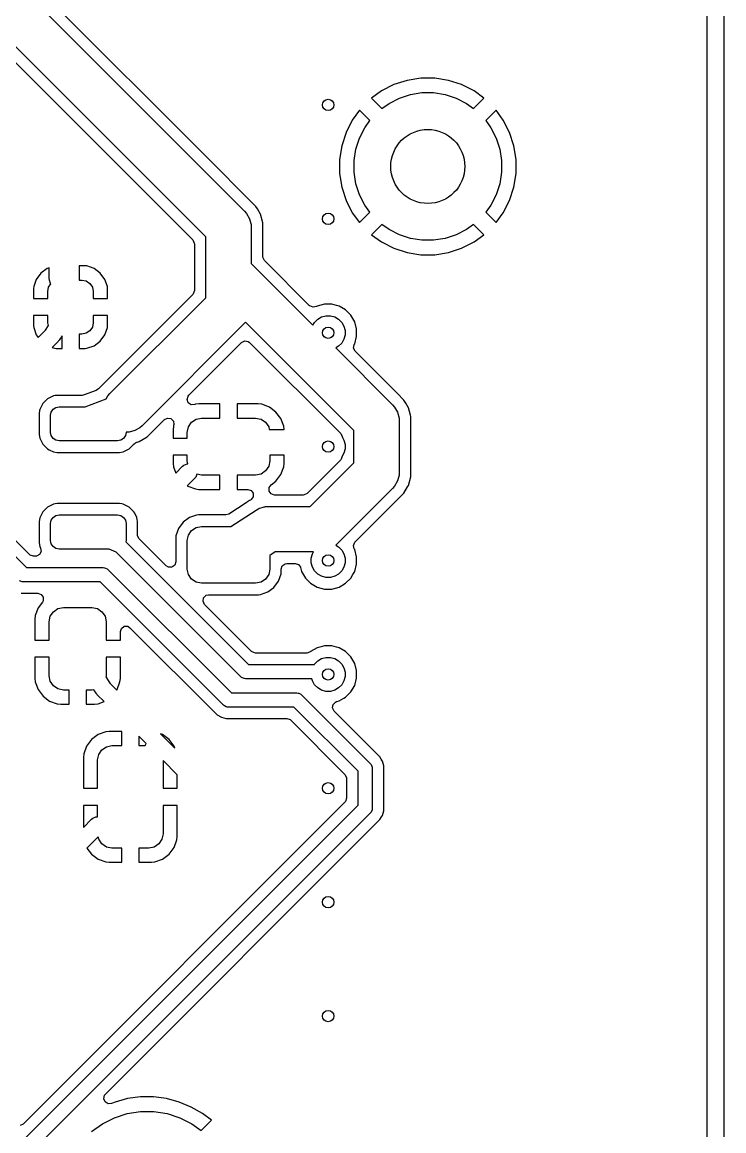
# Model space of a CAD drawing. Header units: millimetres. Extents: x 103.8 to 193.7, y -116.2 to -61.3.
# Drawn here: x 181.38 to 193.7, y -104.77 to -85.3 of the extents above; entities that cross this region are included whole.
import ezdxf

# ---------------------------------------------------------------- set-up
doc = ezdxf.new("R2010")
doc.units = ezdxf.units.MM
doc.layers.add('Edge.Cuts', color=254, linetype='CONTINUOUS', true_color=0xd0d2cd)
doc.layers.add('F.Cu', color=13, linetype='CONTINUOUS', true_color=0xc83434)

msp = doc.modelspace()

# ---------------------------------------------------------------- linework, layer by layer
at = {"layer": 'Edge.Cuts', "linetype": 'CONTINUOUS'}
msp.add_line((193.7, -61.3), (193.7, -116.2), dxfattribs=at)
at = {"layer": 'Edge.Cuts'}
msp.add_circle((188.5, -87.83), 0.65, dxfattribs=at)
at = {"layer": 'F.Cu', "linetype": 'CONTINUOUS'}
for p, q in [((193.3995, -61.6995), (193.3995, -115.8005)), ((184.657243, -87.708008), (177.279496, -80.330261)), ((177.182843, -80.517157), (185.282843, -88.617157)), ((176.419481, -81.168716), (184.370505, -89.11974)), ((184.6, -89.065686), (176.617157, -81.082843)), ((187.905005, -86.393559), (187.687623, -86.50432)), ((188.137045, -86.318164), (187.905005, -86.393559)), ((188.378009, -86.28), (188.137045, -86.318164)), ((188.621991, -86.28), (188.378009, -86.28)), ((188.862954, -86.318164), (188.621991, -86.28)), ((189.094994, -86.393559), (188.862954, -86.318164)), ((189.312376, -86.50432), (189.094994, -86.393559)), ((187.687619, -86.504322), (187.513187, -86.631054)), ((187.513187, -86.631054), (187.695037, -86.812904)), ((187.687623, -86.50432), (187.687619, -86.504322)), ((187.820752, -86.721568), (188.002512, -86.628957)), ((188.002512, -86.628957), (188.196521, -86.565919)), ((188.196521, -86.565919), (188.398003, -86.534007)), ((188.398003, -86.534007), (188.601997, -86.534007)), ((188.601997, -86.534007), (188.803479, -86.565919)), ((188.803479, -86.565919), (188.997488, -86.628957)), ((188.997488, -86.628957), (189.179248, -86.721568)), ((189.304961, -86.812903), (189.486811, -86.631054)), ((189.31238, -86.504322), (189.312376, -86.50432)), ((189.486811, -86.631054), (189.31238, -86.504322)), ((187.695037, -86.812904), (187.820752, -86.721568)), ((189.179248, -86.721568), (189.304961, -86.812903)), ((187.17432, -87.017623), (187.063559, -87.235005)), ((187.174322, -87.017619), (187.17432, -87.017623)), ((187.301054, -86.843187), (187.174322, -87.017619)), ((187.482904, -87.025037), (187.301054, -86.843187)), ((187.391568, -87.150752), (187.482904, -87.025037)), ((189.698943, -86.843187), (189.517094, -87.025035)), ((189.517094, -87.025035), (189.608432, -87.150752)), ((189.82568, -87.017625), (189.698943, -86.843187)), ((189.93644, -87.235005), (189.82568, -87.017625)), ((187.298957, -87.332512), (187.391568, -87.150752)), ((189.608432, -87.150752), (189.701043, -87.332512)), ((187.063559, -87.235005), (186.988164, -87.467045)), ((187.235919, -87.526521), (187.298957, -87.332512)), ((189.701043, -87.332512), (189.764081, -87.526521)), ((190.011835, -87.467045), (189.93644, -87.235005)), ((186.988164, -87.467045), (186.95, -87.708008)), ((187.204007, -87.728003), (187.235919, -87.526521)), ((189.764081, -87.526521), (189.795993, -87.728003)), ((190.05, -87.708008), (190.011835, -87.467045)), ((185.368713, -88.419478), (184.657243, -87.708008)), ((186.95, -87.708008), (186.95, -87.951991)), ((187.204007, -87.931997), (187.204007, -87.728003)), ((189.795993, -87.728003), (189.795993, -87.931997)), ((190.05, -87.951991), (190.05, -87.708008)), ((186.95, -87.951991), (186.988164, -88.192954)), ((187.235919, -88.133479), (187.204007, -87.931997)), ((189.795993, -87.931997), (189.764081, -88.133479)), ((190.011835, -88.192954), (190.05, -87.951991)), ((186.988164, -88.192954), (187.063559, -88.424994)), ((187.298957, -88.327488), (187.235919, -88.133479)), ((189.764081, -88.133479), (189.701043, -88.327488)), ((189.93644, -88.424994), (190.011835, -88.192954)), ((187.391568, -88.509248), (187.298957, -88.327488)), ((189.701043, -88.327488), (189.608432, -88.509248)), ((185.368716, -88.41948), (185.368713, -88.419478)), ((185.48052, -88.531284), (185.368716, -88.41948)), ((185.506047, -88.575499), (185.48052, -88.531284)), ((185.559577, -88.668215), (185.506047, -88.575499)), ((187.063559, -88.424994), (187.17432, -88.642376)), ((187.482903, -88.634961), (187.391568, -88.509248)), ((189.608432, -88.509248), (189.517094, -88.634962)), ((189.82568, -88.642374), (189.93644, -88.424994)), ((185.282843, -88.617157), (185.317341, -88.656495)), ((185.317341, -88.656495), (185.369552, -88.746926)), ((185.369552, -88.746926), (185.391493, -88.828813)), ((185.600501, -88.820943), (185.559577, -88.668215)), ((187.17432, -88.642376), (187.174322, -88.64238)), ((187.174322, -88.64238), (187.301054, -88.816811)), ((187.301054, -88.816811), (187.482903, -88.634961)), ((189.517094, -88.634962), (189.698943, -88.816811)), ((189.698943, -88.816811), (189.82568, -88.642374)), ((185.391493, -88.828813), (185.396578, -88.84779)), ((185.396578, -88.84779), (185.4, -88.9)), ((185.4, -88.9), (185.4, -89.534314)), ((185.600501, -88.820945), (185.600501, -88.820943)), ((185.600501, -88.987031), (185.600501, -88.820945)), ((187.695035, -88.847094), (187.513187, -89.028943)), ((187.820752, -88.938432), (187.695035, -88.847094)), ((188.002512, -89.031043), (187.820752, -88.938432)), ((189.179248, -88.938432), (188.997488, -89.031043)), ((189.304962, -88.847094), (189.179248, -88.938432)), ((189.486811, -89.028943), (189.304962, -88.847094)), ((184.370505, -89.11974), (184.398281, -89.174255)), ((184.6, -90.134314), (184.6, -89.065686)), ((185.6005, -88.987044), (185.600501, -88.987031)), ((185.6005, -89.410257), (185.6005, -88.987044)), ((187.513187, -89.028943), (187.687625, -89.15568)), ((187.687625, -89.15568), (187.905005, -89.26644)), ((188.196521, -89.094081), (188.002512, -89.031043)), ((188.398003, -89.125993), (188.196521, -89.094081)), ((188.601997, -89.125993), (188.398003, -89.125993)), ((188.803479, -89.094081), (188.601997, -89.125993)), ((188.997488, -89.031043), (188.803479, -89.094081)), ((189.094994, -89.26644), (189.312374, -89.15568)), ((189.312374, -89.15568), (189.486811, -89.028943)), ((184.398281, -89.174255), (184.3995, -89.189742)), ((184.3995, -89.189742), (184.3995, -89.614863)), ((187.905005, -89.26644), (188.137045, -89.341835)), ((188.137045, -89.341835), (188.378009, -89.38)), ((188.621991, -89.38), (188.862954, -89.341835)), ((188.862954, -89.341835), (189.094994, -89.26644)), ((185.4, -89.534314), (186.483101, -90.617415)), ((185.601719, -89.425744), (185.6005, -89.410257)), ((185.629496, -89.480261), (185.601719, -89.425744)), ((186.424504, -90.275269), (185.629496, -89.480261)), ((188.378009, -89.38), (188.621991, -89.38)), ((181.703206, -89.703209), (181.622653, -89.812352)), ((181.703208, -89.703207), (181.703206, -89.703209)), ((181.812351, -89.622654), (181.703208, -89.703207)), ((181.85, -89.60948), (181.812351, -89.622654)), ((181.85, -89.8), (181.85, -89.60948)), ((182.375, -89.575), (182.374999, -89.575001)), ((182.374999, -89.575001), (182.374999, -89.825)), ((182.47921, -89.575), (182.375, -89.575)), ((182.5096, -89.57785), (182.47921, -89.575)), ((182.637646, -89.622654), (182.5096, -89.57785)), ((182.746789, -89.703207), (182.637646, -89.622654)), ((182.746791, -89.703209), (182.746789, -89.703207)), ((182.827344, -89.812352), (182.746791, -89.703209)), ((184.3995, -89.614863), (184.399499, -89.614881)), ((184.399499, -89.614881), (184.399499, -89.787031)), ((181.577849, -89.940398), (181.574999, -89.970788)), ((181.622653, -89.812352), (181.577849, -89.940398)), ((181.840223, -89.948463), (181.880351, -89.888407)), ((181.852882, -89.829264), (181.85, -89.8)), ((181.87528, -89.883336), (181.852882, -89.829264)), ((181.880351, -89.888407), (181.87528, -89.883336)), ((182.374999, -89.825), (182.424999, -89.825)), ((182.424999, -89.825), (182.501536, -89.840224)), ((182.501536, -89.840224), (182.56642, -89.883579)), ((182.56642, -89.883579), (182.609775, -89.948463)), ((182.872148, -89.940397), (182.827344, -89.812352)), ((182.872148, -89.940399), (182.872148, -89.940397)), ((182.874998, -89.970796), (182.872148, -89.940399)), ((184.399499, -89.787031), (184.3995, -89.787044)), ((184.3995, -89.787044), (184.3995, -90.010257)), ((181.574999, -89.970788), (181.574999, -90.149999)), ((181.824999, -90.025), (181.840223, -89.948463)), ((181.824999, -90.15), (181.824999, -90.025)), ((182.609775, -89.948463), (182.624999, -90.025)), ((182.624999, -90.025), (182.624999, -90.15)), ((184.370504, -90.080261), (182.719481, -91.731284)), ((182.874998, -90.149999), (182.874998, -89.970796)), ((182.917157, -91.817157), (184.6, -90.134314)), ((184.380593, -90.068448), (184.370504, -90.080261)), ((184.3995, -90.010257), (184.380593, -90.068448)), ((181.574999, -90.149999), (181.575, -90.15)), ((181.575, -90.15), (181.824999, -90.15)), ((182.624999, -90.15), (182.874997, -90.15)), ((182.874997, -90.15), (182.874998, -90.149999)), ((186.428263, -90.278836), (186.424504, -90.275269)), ((186.484159, -90.303723), (186.428263, -90.278836)), ((186.544007, -90.291002), (186.484159, -90.303723)), ((186.556811, -90.283609), (186.544007, -90.291002)), ((186.556813, -90.283608), (186.556811, -90.283609)), ((186.556814, -90.283608), (186.556813, -90.283608)), ((186.684108, -90.2495), (186.556814, -90.283608)), ((186.815892, -90.2495), (186.684108, -90.2495)), ((186.893799, -90.270375), (186.815892, -90.2495)), ((186.943191, -90.283609), (186.893799, -90.270375)), ((187.057309, -90.349496), (186.943189, -90.283609)), ((186.943189, -90.283609), (186.943191, -90.283609)), ((181.575001, -90.45), (181.575, -90.450001)), ((181.575, -90.450001), (181.575, -90.629203)), ((181.824999, -90.45), (181.575001, -90.45)), ((181.824999, -90.575), (181.824999, -90.45)), ((182.874998, -90.45), (182.624999, -90.45)), ((182.624999, -90.45), (182.624999, -90.575)), ((182.874999, -90.450001), (182.874998, -90.45)), ((182.874999, -90.62921), (182.874999, -90.450001)), ((186.511994, -90.567372), (186.567372, -90.511994)), ((186.567372, -90.511994), (186.635195, -90.472836)), ((186.635195, -90.472836), (186.710842, -90.452567)), ((186.710842, -90.452567), (186.789158, -90.452567)), ((186.789158, -90.452567), (186.864805, -90.472836)), ((186.864805, -90.472836), (186.932628, -90.511994)), ((186.932628, -90.511994), (186.988006, -90.567372)), ((187.057311, -90.349498), (187.057309, -90.349496)), ((187.057314, -90.3495), (187.057311, -90.349498)), ((187.1505, -90.442686), (187.057314, -90.3495)), ((187.150501, -90.442688), (187.1505, -90.442686)), ((187.150503, -90.44269), (187.150501, -90.442688)), ((187.21639, -90.556809), (187.150503, -90.44269)), ((181.575, -90.629203), (181.577849, -90.6596)), ((181.577849, -90.6596), (181.577849, -90.659602)), ((181.577849, -90.659602), (181.622653, -90.787647)), ((181.655591, -90.832276), (181.782807, -90.70506)), ((181.782807, -90.70506), (181.834921, -90.624884)), ((181.834921, -90.624884), (181.824999, -90.575)), ((182.56642, -90.716421), (182.501536, -90.759776)), ((182.609775, -90.651537), (182.56642, -90.716421)), ((182.624999, -90.575), (182.609775, -90.651537)), ((182.827344, -90.787647), (182.872148, -90.659601)), ((182.872148, -90.659601), (182.874998, -90.629211)), ((182.874998, -90.629211), (182.874999, -90.62921)), ((185.282842, -90.582843), (183.482843, -92.382843)), ((185.298875, -90.564561), (185.282842, -90.582843)), ((187.2, -92.465686), (185.298875, -90.564561)), ((186.483101, -90.617415), (186.511994, -90.567372)), ((186.988006, -90.567372), (187.027164, -90.635195)), ((187.027164, -90.635195), (187.047433, -90.710842)), ((187.047433, -90.710842), (187.047433, -90.789158)), ((187.21639, -90.556811), (187.21639, -90.556809)), ((187.216392, -90.556814), (187.21639, -90.556811)), ((187.2505, -90.684108), (187.216392, -90.556814)), ((187.2505, -90.815892), (187.2505, -90.684108)), ((181.622653, -90.787647), (181.655591, -90.832276)), ((182.006066, -90.906066), (181.90305, -91.009081)), ((182.006883, -90.90507), (182.006066, -90.906066)), ((182.007402, -90.904714), (182.006883, -90.90507)), ((182.016014, -90.893944), (182.007402, -90.904714)), ((182.024721, -90.883335), (182.016014, -90.893944)), ((182.02496, -90.882756), (182.024721, -90.883335)), ((182.025767, -90.881748), (182.02496, -90.882756)), ((182.074999, -90.806005), (182.025767, -90.881748)), ((182.074999, -91.024999), (182.074999, -90.806005)), ((182.424999, -90.775), (182.374999, -90.775)), ((182.374999, -90.775), (182.374999, -91.024998)), ((182.501536, -90.759776), (182.424999, -90.775)), ((182.637646, -90.977345), (182.746789, -90.896792)), ((182.746789, -90.896792), (182.746791, -90.89679)), ((182.746791, -90.89679), (182.827344, -90.787647)), ((184.301167, -91.848067), (185.229999, -90.919235)), ((185.229999, -90.919235), (185.284512, -90.891461)), ((185.284512, -90.891461), (185.344944, -90.901032)), ((185.344944, -90.901032), (185.370003, -90.919238)), ((185.370003, -90.919238), (186.970504, -92.519739)), ((187.027164, -90.864805), (186.988006, -90.932628)), ((187.047433, -90.789158), (187.027164, -90.864805)), ((187.216392, -90.943186), (187.2505, -90.815892)), ((181.90305, -91.009081), (181.940397, -91.022149)), ((181.940397, -91.022149), (181.970788, -91.024999)), ((181.970788, -91.024999), (182.074999, -91.024999)), ((182.374999, -91.024998), (182.375, -91.024999)), ((182.375, -91.024999), (182.479202, -91.024999)), ((182.479202, -91.024999), (182.509599, -91.022149)), ((182.509599, -91.022149), (182.509601, -91.022149)), ((182.509601, -91.022149), (182.637646, -90.977345)), ((186.932628, -90.988006), (186.882584, -91.016898)), ((186.882584, -91.016898), (187.882843, -92.017157)), ((186.988006, -90.932628), (186.932628, -90.988006)), ((187.196954, -91.020979), (187.206525, -90.960547)), ((187.224731, -91.075496), (187.196954, -91.020979)), ((187.206525, -90.960547), (187.208999, -90.955991)), ((187.208999, -90.955991), (187.212458, -90.949999)), ((187.212458, -90.949999), (187.216392, -90.943186)), ((187.968713, -91.819478), (187.224731, -91.075496)), ((181.923603, -91.859427), (181.818517, -91.910801)), ((181.957672, -91.854463), (181.923603, -91.859427)), ((181.991739, -91.8495), (181.957672, -91.854463)), ((182.42815, -91.8495), (181.991739, -91.8495)), ((182.463103, -91.843124), (182.42815, -91.8495)), ((182.676771, -91.762493), (182.463103, -91.843124)), ((182.713935, -91.734913), (182.676771, -91.762493)), ((182.714894, -91.735872), (182.713935, -91.734913)), ((182.719479, -91.731286), (182.714894, -91.735872)), ((182.719481, -91.731284), (182.719479, -91.731286)), ((182.851206, -91.91097), (182.882659, -91.856495)), ((182.882659, -91.856495), (182.917157, -91.817157)), ((184.272271, -91.922295), (184.288672, -91.863349)), ((184.288672, -91.863349), (184.301167, -91.848067)), ((187.968716, -91.81948), (187.968713, -91.819478)), ((188.08052, -91.931284), (187.968716, -91.81948)), ((181.7358, -91.993518), (181.684426, -92.098604)), ((181.818517, -91.910801), (181.7358, -91.993518)), ((181.918933, -92.093934), (181.967596, -92.061418)), ((181.967596, -92.061418), (182.024999, -92.05)), ((182.024999, -92.05), (182.482778, -92.05)), ((182.482778, -92.05), (182.851206, -91.91097)), ((184.29365, -91.979624), (184.272271, -91.922295)), ((184.344642, -92.013438), (184.29365, -91.979624)), ((184.405772, -92.010821), (184.344642, -92.013438)), ((184.41762, -92.006402), (184.405772, -92.010821)), ((184.417629, -92.0064), (184.41762, -92.006402)), ((184.477176, -91.999999), (184.417629, -92.0064)), ((184.849999, -91.999999), (184.477176, -91.999999)), ((184.85, -92), (184.849999, -91.999999)), ((184.85, -92.249999), (184.85, -92)), ((185.150001, -91.999999), (185.15, -92)), ((185.15, -92), (185.15, -92.249999)), ((185.522824, -91.999999), (185.150001, -91.999999)), ((185.58237, -92.0064), (185.522824, -91.999999)), ((185.582381, -92.006402), (185.58237, -92.0064)), ((185.717088, -92.056645), (185.582381, -92.006402)), ((185.71709, -92.056646), (185.717088, -92.056645)), ((185.832184, -92.142806), (185.71709, -92.056646)), ((187.882843, -92.017157), (187.917341, -92.056495)), ((187.917341, -92.056495), (187.969552, -92.146927)), ((188.1115, -91.984944), (188.08052, -91.931284)), ((188.159577, -92.068215), (188.1115, -91.984944)), ((188.194852, -92.199862), (188.159577, -92.068215)), ((181.681894, -92.115987), (181.674499, -92.16674)), ((181.674499, -92.16674), (181.674499, -92.53326)), ((181.684426, -92.098604), (181.681894, -92.115987)), ((181.874999, -92.2), (181.886417, -92.142597)), ((181.874999, -92.5), (181.874999, -92.2)), ((181.886417, -92.142597), (181.918933, -92.093934)), ((183.568716, -92.580519), (183.87306, -92.276174)), ((183.87306, -92.276174), (183.927575, -92.248398)), ((183.927575, -92.248398), (183.988007, -92.257969)), ((183.988007, -92.257969), (184.031272, -92.301234)), ((184.348223, -92.323222), (184.429329, -92.269029)), ((184.429329, -92.269029), (184.525, -92.249999)), ((184.525, -92.249999), (184.85, -92.249999)), ((185.15, -92.249999), (185.475, -92.249999)), ((185.475, -92.249999), (185.570671, -92.269029)), ((185.570671, -92.269029), (185.651777, -92.323222)), ((185.832192, -92.142814), (185.832184, -92.142806)), ((185.918352, -92.257908), (185.832192, -92.142814)), ((185.918353, -92.25791), (185.918352, -92.257908)), ((185.968596, -92.392617), (185.918353, -92.25791)), ((187.969552, -92.146927), (187.996578, -92.24779)), ((187.996578, -92.24779), (188, -92.3)), ((188.2005, -92.220943), (188.194852, -92.199862)), ((188.2005, -92.220946), (188.2005, -92.220943)), ((188.2005, -93.114863), (188.2005, -92.220946)), ((183.353074, -92.469552), (183.25221, -92.496578)), ((183.443505, -92.417341), (183.353074, -92.469552)), ((183.482843, -92.382843), (183.443505, -92.417341)), ((184.031401, -92.392628), (184.025, -92.452174)), ((184.025, -92.452174), (184.025, -92.599998)), ((184.031272, -92.301234), (184.040843, -92.361666)), ((184.031403, -92.392619), (184.031401, -92.392628)), ((184.035822, -92.380771), (184.031403, -92.392619)), ((184.040843, -92.361666), (184.035822, -92.380771)), ((184.275, -92.499999), (184.29403, -92.404328)), ((184.29403, -92.404328), (184.348223, -92.323222)), ((185.651777, -92.323222), (185.70597, -92.404328)), ((185.70597, -92.404328), (185.715055, -92.45)), ((185.715055, -92.45), (185.974766, -92.45)), ((185.968598, -92.392628), (185.968596, -92.392617)), ((185.974766, -92.45), (185.968598, -92.392628)), ((187.2, -93.034314), (187.2, -92.465686)), ((188, -92.3), (188, -93.2)), ((181.674499, -92.53326), (181.680472, -92.574256)), ((181.680472, -92.574256), (181.684426, -92.601395)), ((181.684426, -92.601395), (181.71287, -92.659577)), ((181.71287, -92.659577), (181.735801, -92.706483)), ((181.886417, -92.557403), (181.874999, -92.5)), ((181.918933, -92.606066), (181.886417, -92.557403)), ((181.967596, -92.638582), (181.918933, -92.606066)), ((182.024999, -92.65), (181.967596, -92.638582)), ((183.049999, -92.65), (182.024999, -92.65)), ((183.107402, -92.638582), (183.049999, -92.65)), ((183.156065, -92.606066), (183.107402, -92.638582)), ((183.188581, -92.557403), (183.156065, -92.606066)), ((183.199999, -92.5), (183.188581, -92.557403)), ((183.25221, -92.496578), (183.199999, -92.496578)), ((183.199999, -92.496578), (183.199999, -92.5)), ((183.368635, -92.685465), (183.387255, -92.671697)), ((183.387255, -92.671697), (183.392994, -92.66997)), ((183.392994, -92.66997), (183.431785, -92.659577)), ((183.431785, -92.659577), (183.568716, -92.580519)), ((184.025, -92.599998), (184.025001, -92.599999)), ((184.025001, -92.599999), (184.275, -92.599999)), ((184.275, -92.599999), (184.275, -92.499999)), ((186.970504, -92.519739), (186.998281, -92.574256)), ((186.998281, -92.574256), (186.999275, -92.586891)), ((186.999275, -92.586891), (187.027164, -92.635195)), ((187.027164, -92.635195), (187.047433, -92.710842)), ((181.735801, -92.706483), (181.818516, -92.789198)), ((181.818516, -92.789198), (181.85183, -92.805484)), ((181.85183, -92.805484), (181.923603, -92.840572)), ((181.923603, -92.840572), (181.923604, -92.840572)), ((181.923604, -92.840572), (181.923606, -92.840573)), ((181.923606, -92.840573), (181.991739, -92.8505)), ((181.991739, -92.8505), (182.488599, -92.8505)), ((182.488599, -92.8505), (182.50464, -92.851808)), ((182.50464, -92.851808), (182.521417, -92.854563)), ((182.521417, -92.854563), (182.555004, -92.851225)), ((182.555004, -92.851225), (182.557425, -92.850985)), ((182.557425, -92.850985), (182.567213, -92.8505)), ((182.567213, -92.8505), (183.083256, -92.8505)), ((183.083256, -92.8505), (183.083259, -92.8505)), ((183.083259, -92.8505), (183.151392, -92.840573)), ((183.151392, -92.840573), (183.256482, -92.789198)), ((183.256482, -92.789198), (183.339197, -92.706483)), ((183.339197, -92.706483), (183.340472, -92.703874)), ((183.340472, -92.703874), (183.348086, -92.69614)), ((183.348086, -92.69614), (183.368635, -92.685465)), ((187.027164, -92.864805), (186.997669, -92.915891)), ((187.047433, -92.789158), (187.027164, -92.864805)), ((187.047433, -92.710842), (187.047433, -92.789158)), ((184.025, -93.047823), (184.024999, -93.047823)), ((184.024999, -93.047823), (184.031401, -93.107369)), ((184.025001, -92.899999), (184.025, -92.9)), ((184.025, -92.9), (184.025, -93.047823)), ((184.275, -92.899999), (184.025001, -92.899999)), ((184.216665, -93.075279), (184.270737, -93.052882)), ((184.270737, -93.052882), (184.285519, -93.052882)), ((184.275, -92.999999), (184.275, -92.899999)), ((184.285519, -93.052882), (184.275, -92.999999)), ((185.725, -92.999999), (185.70597, -93.09567)), ((185.974999, -92.899999), (185.725, -92.899999)), ((185.725, -92.899999), (185.725, -92.999999)), ((185.968598, -93.107369), (185.975, -93.047823)), ((185.975, -92.9), (185.974999, -92.899999)), ((185.975, -93.047823), (185.975, -92.9)), ((186.970504, -92.98026), (186.380261, -93.570503)), ((186.434314, -93.799999), (187.2, -93.034314)), ((186.980593, -92.968447), (186.970504, -92.98026)), ((186.997669, -92.915891), (186.980593, -92.968447)), ((184.031401, -93.107369), (184.031403, -93.10738)), ((184.031403, -93.10738), (184.071903, -93.215964)), ((184.071903, -93.215964), (184.193934, -93.093934)), ((184.193934, -93.093934), (184.216665, -93.075279)), ((184.445111, -93.234108), (184.424721, -93.283335)), ((184.525, -93.249999), (184.445111, -93.234108)), ((184.85, -93.249999), (184.525, -93.249999)), ((184.85, -93.499998), (184.85, -93.249999)), ((185.475, -93.249999), (185.15, -93.249999)), ((185.15, -93.249999), (185.15, -93.499998)), ((185.570671, -93.230969), (185.475, -93.249999)), ((185.651777, -93.176776), (185.570671, -93.230969)), ((185.70597, -93.09567), (185.651777, -93.176776)), ((185.832192, -93.357183), (185.918352, -93.242089)), ((185.918352, -93.242089), (185.918353, -93.242087)), ((185.918353, -93.242087), (185.968596, -93.10738)), ((185.968596, -93.10738), (185.968598, -93.107369)), ((187.996578, -93.25221), (187.969552, -93.353074)), ((188, -93.2), (187.996578, -93.25221)), ((188.200501, -93.114881), (188.2005, -93.114863)), ((188.200501, -93.120943), (188.200501, -93.114881)), ((188.200501, -93.279058), (188.200501, -93.120943)), ((184.406066, -93.306066), (184.274829, -93.437302)), ((184.274829, -93.437302), (184.282909, -93.443351)), ((184.282909, -93.443351), (184.282911, -93.443352)), ((184.282911, -93.443352), (184.417618, -93.493595)), ((184.424721, -93.283335), (184.406066, -93.306066)), ((185.711794, -93.469906), (185.746619, -93.421246)), ((185.746619, -93.421246), (185.832187, -93.357188)), ((185.832187, -93.357188), (185.832192, -93.357183)), ((187.917341, -93.443505), (187.882843, -93.482843)), ((187.969552, -93.353074), (187.917341, -93.443505)), ((188.144441, -93.458001), (188.159577, -93.431785)), ((188.159577, -93.431785), (188.200501, -93.279058)), ((184.417618, -93.493595), (184.417629, -93.493597)), ((184.417629, -93.493597), (184.477176, -93.499999)), ((184.477176, -93.499999), (184.849999, -93.499999)), ((184.849999, -93.499999), (184.85, -93.499998)), ((185.15, -93.499998), (185.150001, -93.499999)), ((185.150001, -93.499999), (185.341333, -93.499999)), ((185.341333, -93.499999), (185.399524, -93.518906)), ((185.399524, -93.518906), (185.435488, -93.568406)), ((185.435488, -93.629592), (185.399524, -93.679092)), ((185.435488, -93.568406), (185.435488, -93.629592)), ((185.711794, -93.531092), (185.711794, -93.469906)), ((185.747758, -93.580592), (185.711794, -93.531092)), ((185.805949, -93.599499), (185.747758, -93.580592)), ((186.310257, -93.599499), (185.805949, -93.599499)), ((186.325744, -93.59828), (186.310257, -93.599499)), ((186.380261, -93.570503), (186.325744, -93.59828)), ((187.882843, -93.482843), (186.882843, -94.482842)), ((187.968716, -93.68052), (188.08052, -93.568716)), ((188.08052, -93.568716), (188.144441, -93.458001)), ((181.818517, -93.810801), (181.7358, -93.893518)), ((181.923603, -93.759427), (181.818517, -93.810801)), ((181.957672, -93.754463), (181.923603, -93.759427)), ((181.991739, -93.7495), (181.957672, -93.754463)), ((183.083259, -93.7495), (181.991739, -93.7495)), ((183.124138, -93.755456), (183.083259, -93.7495)), ((183.151394, -93.759427), (183.124138, -93.755456)), ((183.25648, -93.810801), (183.151394, -93.759427)), ((183.256482, -93.810802), (183.25648, -93.810801)), ((183.339197, -93.893517), (183.256482, -93.810802)), ((185.312055, -93.735512), (185.003646, -93.933776)), ((185.328519, -93.722243), (185.312055, -93.735512)), ((185.331282, -93.719479), (185.328519, -93.722243)), ((185.370882, -93.696616), (185.331282, -93.719479)), ((185.385306, -93.688289), (185.370882, -93.696616)), ((185.389323, -93.68584), (185.385306, -93.688289)), ((185.394863, -93.682279), (185.389323, -93.68584)), ((185.399524, -93.679092), (185.394863, -93.682279)), ((185.483697, -93.863528), (185.529465, -93.838173)), ((185.529465, -93.838173), (185.538612, -93.835247)), ((185.538612, -93.835247), (185.546927, -93.830447)), ((185.546927, -93.830447), (185.588206, -93.819386)), ((185.588206, -93.819386), (185.628924, -93.806364)), ((185.628924, -93.806364), (185.638516, -93.805905)), ((185.638516, -93.805905), (185.64779, -93.803421)), ((185.64779, -93.803421), (185.7, -93.799999)), ((185.7, -93.799999), (186.434314, -93.799999)), ((187.224711, -94.424522), (187.968713, -93.680521)), ((187.968713, -93.680521), (187.968716, -93.68052)), ((181.684426, -93.998607), (181.674499, -94.06674)), ((181.7358, -93.893518), (181.684426, -93.998604)), ((181.684426, -93.998604), (181.684426, -93.998607)), ((181.886417, -94.042597), (181.918933, -93.993934)), ((181.918933, -93.993934), (181.967596, -93.961418)), ((181.967596, -93.961418), (182.024999, -93.95)), ((182.024999, -93.95), (183.049999, -93.95)), ((183.049999, -93.95), (183.107402, -93.961418)), ((183.107402, -93.961418), (183.156065, -93.993934)), ((183.156065, -93.993934), (183.188581, -94.042597)), ((183.351418, -93.918516), (183.339197, -93.893517)), ((183.389887, -93.997206), (183.351418, -93.918516)), ((183.390572, -93.998607), (183.389887, -93.997206)), ((183.395145, -94.029996), (183.390572, -93.998607)), ((183.400499, -94.066743), (183.395145, -94.029996)), ((184.312116, -93.997206), (184.202855, -94.077844)), ((184.440296, -93.952354), (184.312116, -93.997206)), ((184.440305, -93.952352), (184.440296, -93.952354)), ((184.470725, -93.949499), (184.440305, -93.952352)), ((184.950111, -93.949499), (184.470725, -93.949499)), ((185.003646, -93.933776), (184.950111, -93.949499)), ((185.038075, -94.149999), (185.483697, -93.863528)), ((181.674499, -94.06674), (181.674499, -94.43326)), ((181.874999, -94.1), (181.886417, -94.042597)), ((181.874999, -94.4), (181.874999, -94.1)), ((183.188581, -94.042597), (183.199999, -94.1)), ((183.199999, -94.1), (183.199999, -94.4)), ((183.400499, -94.299163), (183.400499, -94.066743)), ((184.122207, -94.187115), (184.077355, -94.315295)), ((184.202845, -94.077854), (184.122207, -94.187115)), ((184.202855, -94.077844), (184.202845, -94.077854)), ((184.29403, -94.304328), (184.348223, -94.223222)), ((184.348223, -94.223222), (184.429329, -94.169029)), ((184.429329, -94.169029), (184.525, -94.149999)), ((184.525, -94.149999), (185.038075, -94.149999)), ((180.988388, -94.411612), (181.451777, -94.875)), ((181.505829, -94.645503), (181.154495, -94.294168)), ((181.886417, -94.457403), (181.874999, -94.4)), ((183.199999, -94.4), (183.196146, -94.41937)), ((183.196146, -94.41937), (185.351776, -96.574999)), ((183.401718, -94.31465), (183.400499, -94.299163)), ((183.429495, -94.369167), (183.401718, -94.31465)), ((183.905496, -94.845168), (183.429495, -94.369167)), ((184.077353, -94.315304), (184.0745, -94.345724)), ((184.0745, -94.345724), (184.0745, -94.775164)), ((184.077355, -94.315295), (184.077353, -94.315304)), ((184.275, -94.399999), (184.29403, -94.304328)), ((184.275, -94.899999), (184.275, -94.399999)), ((181.674499, -94.43326), (181.680503, -94.474467)), ((181.707969, -94.592602), (181.679293, -94.646652)), ((181.680503, -94.474467), (181.684426, -94.501395)), ((181.684426, -94.501395), (181.699398, -94.53202)), ((181.699398, -94.53202), (181.707969, -94.592602)), ((181.918933, -94.506066), (181.886417, -94.457403)), ((181.967596, -94.538582), (181.918933, -94.506066)), ((182.024999, -94.55), (181.967596, -94.538582)), ((182.904723, -94.55), (182.024999, -94.55)), ((183.028025, -94.604801), (182.904723, -94.55)), ((185.211612, -96.788387), (183.028025, -94.604801)), ((185.81748, -94.599999), (185.725, -94.65945)), ((186.493157, -94.599999), (185.81748, -94.599999)), ((186.472836, -94.635195), (186.493157, -94.599999)), ((186.882843, -94.482842), (186.882562, -94.483088)), ((186.882562, -94.483088), (186.932628, -94.511994)), ((186.932628, -94.511994), (186.988006, -94.567372)), ((186.988006, -94.567372), (187.027164, -94.635195)), ((187.196276, -94.484162), (187.221161, -94.428265)), ((187.208998, -94.544008), (187.196276, -94.484162)), ((187.216392, -94.556814), (187.208998, -94.544008)), ((187.2505, -94.684108), (187.216392, -94.556814)), ((187.221161, -94.428265), (187.224711, -94.424522)), ((181.517642, -94.655593), (181.505829, -94.645503)), ((181.575833, -94.6745), (181.517642, -94.655593)), ((181.610457, -94.6745), (181.575833, -94.6745)), ((181.624325, -94.673524), (181.610457, -94.6745)), ((181.679293, -94.646652), (181.624325, -94.673524)), ((184.0745, -94.775164), (184.055593, -94.833355)), ((185.725, -94.65945), (185.725, -94.899999)), ((185.944407, -94.841308), (185.993907, -94.805344)), ((185.993907, -94.805344), (186.0245, -94.800499)), ((186.0245, -94.800499), (186.16941, -94.800499)), ((186.16941, -94.800499), (186.227601, -94.819406)), ((186.452567, -94.710842), (186.472836, -94.635195)), ((186.452567, -94.789158), (186.452567, -94.710842)), ((186.472836, -94.864805), (186.452567, -94.789158)), ((187.027164, -94.635195), (187.047433, -94.710842)), ((187.047433, -94.789158), (187.027164, -94.864805)), ((187.047433, -94.710842), (187.047433, -94.789158)), ((187.2505, -94.815892), (187.2505, -94.684108)), ((181.451777, -94.875), (182.8, -94.875)), ((182.8, -94.875), (182.824386, -94.877402)), ((182.824386, -94.877402), (182.824387, -94.877402)), ((182.824387, -94.877402), (182.837522, -94.882843)), ((182.837522, -94.882843), (182.869446, -94.896066)), ((182.869446, -94.896066), (182.869451, -94.896071)), ((182.869451, -94.896071), (182.888388, -94.911612)), ((182.888388, -94.911612), (185.051776, -97.074999)), ((183.944907, -94.869319), (183.905496, -94.845168)), ((184.006093, -94.869319), (183.944907, -94.869319)), ((184.055593, -94.833355), (184.006093, -94.869319)), ((184.29403, -94.99567), (184.275, -94.899999)), ((184.348223, -95.076776), (184.29403, -94.99567)), ((185.70597, -94.99567), (185.651777, -95.076776)), ((185.725, -94.899999), (185.70597, -94.99567)), ((185.877793, -95.112881), (185.922646, -94.984698)), ((185.922646, -94.984698), (185.925499, -94.954272)), ((185.925499, -94.954272), (185.9255, -94.954272)), ((185.9255, -94.899499), (185.944407, -94.841308)), ((185.9255, -94.954272), (185.9255, -94.899499)), ((186.227601, -94.819406), (186.263565, -94.868906)), ((186.263565, -94.868906), (186.265032, -94.873862)), ((186.265032, -94.873862), (186.271192, -94.896848)), ((186.271192, -94.896848), (186.283609, -94.94319)), ((186.283609, -94.94319), (186.349496, -95.057309)), ((186.511994, -94.932628), (186.472836, -94.864805)), ((186.567372, -94.988006), (186.511994, -94.932628)), ((186.635195, -95.027164), (186.567372, -94.988006)), ((186.932628, -94.988006), (186.864805, -95.027164)), ((186.988006, -94.932628), (186.932628, -94.988006)), ((187.027164, -94.864805), (186.988006, -94.932628)), ((187.1505, -95.057314), (187.18463, -94.9982)), ((187.18463, -94.9982), (187.21639, -94.94319)), ((187.21639, -94.943188), (187.216392, -94.943186)), ((187.21639, -94.94319), (187.21639, -94.943188)), ((187.216392, -94.943186), (187.2505, -94.815892)), ((181.375613, -95.122598), (181.330554, -95.103934)), ((181.375614, -95.122598), (181.375613, -95.122598)), ((181.4, -95.125), (181.375614, -95.122598)), ((182.748224, -95.125), (181.4, -95.125)), ((184.911612, -97.288387), (182.748224, -95.125)), ((184.429329, -95.130969), (184.348223, -95.076776)), ((184.525, -95.149999), (184.429329, -95.130969)), ((185.475, -95.149999), (184.525, -95.149999)), ((185.570671, -95.130969), (185.475, -95.149999)), ((185.651777, -95.076776), (185.570671, -95.130969)), ((185.79715, -95.222149), (185.877793, -95.112881)), ((186.349496, -95.057309), (186.349498, -95.057311)), ((186.349498, -95.057311), (186.3495, -95.057314)), ((186.3495, -95.057314), (186.442686, -95.1505)), ((186.442686, -95.1505), (186.442688, -95.150501)), ((186.442688, -95.150501), (186.44269, -95.150503)), ((186.44269, -95.150503), (186.55681, -95.21639)), ((186.710842, -95.047433), (186.635195, -95.027164)), ((186.789158, -95.047433), (186.710842, -95.047433)), ((186.864805, -95.027164), (186.789158, -95.047433)), ((186.94319, -95.21639), (187.057309, -95.150503)), ((187.057309, -95.150502), (187.057314, -95.1505)), ((187.057309, -95.150503), (187.057309, -95.150502)), ((187.057314, -95.1505), (187.1505, -95.057314)), ((181.357147, -95.3255), (181.651566, -95.3255)), ((181.651566, -95.3255), (181.709757, -95.344407)), ((181.709757, -95.344407), (181.745721, -95.393907)), ((181.745721, -95.393907), (181.745721, -95.455093)), ((184.561625, -95.404554), (184.60489, -95.361289)), ((184.60489, -95.361289), (184.649835, -95.350499)), ((184.649835, -95.350499), (185.529273, -95.350499)), ((185.529273, -95.350498), (185.559699, -95.347645)), ((185.529273, -95.350499), (185.529273, -95.350498)), ((185.559699, -95.347645), (185.687882, -95.302792)), ((185.687882, -95.302792), (185.79715, -95.222149)), ((186.55681, -95.21639), (186.556808, -95.21639)), ((186.556808, -95.21639), (186.556812, -95.216391)), ((186.556812, -95.216391), (186.556814, -95.216392)), ((186.556814, -95.216392), (186.684108, -95.2505)), ((186.684108, -95.2505), (186.68411, -95.2505)), ((186.68411, -95.2505), (186.81589, -95.2505)), ((186.81589, -95.2505), (186.815892, -95.2505)), ((186.815892, -95.2505), (186.943186, -95.216392)), ((186.943186, -95.216392), (186.943188, -95.21639)), ((186.943188, -95.21639), (186.94319, -95.21639)), ((181.656644, -95.582912), (181.606402, -95.717618)), ((181.730819, -95.48383), (181.656644, -95.582912)), ((181.745721, -95.455093), (181.730819, -95.48383)), ((182.004328, -95.59403), (182.099999, -95.575)), ((182.099999, -95.575), (182.599999, -95.575)), ((182.599999, -95.575), (182.69567, -95.59403)), ((184.552054, -95.464986), (184.561625, -95.404554)), ((184.579831, -95.519503), (184.552054, -95.464986)), ((185.405831, -96.345503), (184.579831, -95.519503)), ((181.6064, -95.717629), (181.599999, -95.777175)), ((181.599999, -95.777175), (181.599999, -96.149999)), ((181.606402, -95.717618), (181.6064, -95.717629)), ((181.849999, -95.825), (181.869029, -95.729329)), ((181.869029, -95.729329), (181.923222, -95.648223)), ((181.923222, -95.648223), (182.004328, -95.59403)), ((182.69567, -95.59403), (182.776776, -95.648223)), ((182.776776, -95.648223), (182.830969, -95.729329)), ((182.830969, -95.729329), (182.849999, -95.825)), ((181.849999, -96.15), (181.849999, -95.825)), ((182.849999, -95.825), (182.849999, -96.15)), ((183.099999, -95.999333), (183.118906, -95.941142)), ((183.118906, -95.941142), (183.168406, -95.905178)), ((183.168406, -95.905178), (183.229592, -95.905178)), ((183.229592, -95.905178), (183.269001, -95.929327)), ((183.269001, -95.929327), (184.800138, -97.460464)), ((181.599999, -96.149999), (181.6, -96.15)), ((181.6, -96.15), (181.849999, -96.15)), ((182.849999, -96.15), (183.099998, -96.15)), ((183.099998, -96.15), (183.099999, -96.149999)), ((183.099999, -96.149999), (183.099999, -95.999333)), ((185.417644, -96.355592), (185.405831, -96.345503)), ((185.475835, -96.374499), (185.417644, -96.355592)), ((186.435726, -96.351085), (186.392167, -96.37328)), ((186.43754, -96.353449), (186.435726, -96.351085)), ((186.44269, -96.349496), (186.43754, -96.353449)), ((186.556809, -96.283609), (186.44269, -96.349496)), ((186.6062, -96.270375), (186.556809, -96.283609)), ((186.684108, -96.2495), (186.6062, -96.270375)), ((186.815892, -96.2495), (186.684108, -96.2495)), ((186.893799, -96.270375), (186.815892, -96.2495)), ((186.943191, -96.283609), (186.893799, -96.270375)), ((187.057309, -96.349496), (186.943189, -96.283609)), ((186.943189, -96.283609), (186.943191, -96.283609)), ((187.057311, -96.349498), (187.057309, -96.349496)), ((187.057314, -96.3495), (187.057311, -96.349498)), ((187.1505, -96.442686), (187.057314, -96.3495)), ((181.6, -96.45), (181.599999, -96.450001)), ((181.599999, -96.450001), (181.599999, -96.822824)), ((181.849999, -96.45), (181.6, -96.45)), ((181.849999, -96.775), (181.849999, -96.45)), ((183.099998, -96.45), (182.849999, -96.45)), ((182.849999, -96.45), (182.849999, -96.775)), ((183.099999, -96.450001), (183.099998, -96.45)), ((183.099999, -96.822824), (183.099999, -96.450001)), ((186.37668, -96.374499), (185.475835, -96.374499)), ((186.392167, -96.37328), (186.37668, -96.374499)), ((186.511994, -96.567372), (186.567372, -96.511994)), ((186.567372, -96.511994), (186.635195, -96.472836)), ((186.635195, -96.472836), (186.710842, -96.452567)), ((186.710842, -96.452567), (186.789158, -96.452567)), ((186.789158, -96.452567), (186.864805, -96.472836)), ((186.864805, -96.472836), (186.932628, -96.511994)), ((186.932628, -96.511994), (186.988006, -96.567372)), ((187.150501, -96.442688), (187.1505, -96.442686)), ((187.150503, -96.44269), (187.150501, -96.442688)), ((187.21639, -96.556809), (187.150503, -96.44269)), ((187.21639, -96.556811), (187.21639, -96.556809)), ((187.216392, -96.556814), (187.21639, -96.556811)), ((187.2505, -96.684108), (187.216392, -96.556814)), ((185.351776, -96.574999), (186.507591, -96.574999)), ((186.507591, -96.574999), (186.511994, -96.567372)), ((186.988006, -96.567372), (187.027164, -96.635195)), ((187.027164, -96.635195), (187.047433, -96.710842)), ((187.047433, -96.710842), (187.047433, -96.789158)), ((187.2505, -96.815892), (187.2505, -96.684108)), ((181.599999, -96.822824), (181.599998, -96.822824)), ((181.599998, -96.822824), (181.6064, -96.88237)), ((181.6064, -96.88237), (181.606402, -96.882381)), ((181.606402, -96.882381), (181.656645, -97.017088)), ((181.869029, -96.870671), (181.849999, -96.775)), ((181.923222, -96.951777), (181.869029, -96.870671)), ((182.004328, -97.00597), (181.923222, -96.951777)), ((182.849999, -96.775), (182.846142, -96.794389)), ((182.846142, -96.794389), (182.91746, -96.905328)), ((182.91746, -96.905328), (183.037302, -97.02517)), ((183.043352, -97.017088), (183.093595, -96.882381)), ((183.093595, -96.882381), (183.093597, -96.88237)), ((183.093597, -96.88237), (183.099999, -96.822824)), ((185.230548, -96.803927), (185.211612, -96.788387)), ((185.230554, -96.803933), (185.230548, -96.803927)), ((185.262415, -96.81713), (185.230554, -96.803933)), ((185.275613, -96.822597), (185.262415, -96.81713)), ((185.275614, -96.822597), (185.275613, -96.822597)), ((185.3, -96.824999), (185.275614, -96.822597)), ((186.46217, -96.824999), (185.3, -96.824999)), ((186.472836, -96.864805), (186.46217, -96.824999)), ((186.511994, -96.932628), (186.472836, -96.864805)), ((186.567372, -96.988006), (186.511994, -96.932628)), ((186.988006, -96.932628), (186.932628, -96.988006)), ((187.027164, -96.864805), (186.988006, -96.932628)), ((187.047433, -96.789158), (187.027164, -96.864805)), ((187.150503, -97.057309), (187.21639, -96.94319)), ((187.21639, -96.943188), (187.216392, -96.943186)), ((187.21639, -96.94319), (187.21639, -96.943188)), ((187.216392, -96.943186), (187.2505, -96.815892)), ((181.656645, -97.017088), (181.656646, -97.01709)), ((181.656646, -97.01709), (181.742806, -97.132184)), ((181.742806, -97.132184), (181.742814, -97.132192)), ((181.742814, -97.132192), (181.857908, -97.218352)), ((182.099999, -97.025), (182.004328, -97.00597)), ((182.199999, -97.025), (182.099999, -97.025)), ((182.199999, -97.274999), (182.199999, -97.025)), ((182.599999, -97.025), (182.499999, -97.025)), ((182.499999, -97.025), (182.499999, -97.274999)), ((182.63347, -97.018342), (182.599999, -97.025)), ((182.673823, -97.081113), (182.63347, -97.018342)), ((182.674946, -97.082532), (182.673823, -97.081113)), ((182.675279, -97.083335), (182.674946, -97.082532)), ((182.683769, -97.09368), (182.675279, -97.083335)), ((182.692072, -97.104171), (182.683769, -97.09368)), ((182.692784, -97.104665), (182.692072, -97.104171)), ((182.693934, -97.106066), (182.692784, -97.104665)), ((182.815964, -97.228096), (182.693934, -97.106066)), ((183.037302, -97.02517), (183.043351, -97.01709)), ((183.043351, -97.01709), (183.043352, -97.017088)), ((185.051776, -97.074999), (186.2, -97.074999)), ((186.2, -97.074999), (186.224386, -97.077401)), ((186.224386, -97.077401), (186.224387, -97.077401)), ((186.224387, -97.077401), (186.233348, -97.081113)), ((186.233348, -97.081113), (186.269446, -97.096065)), ((186.269446, -97.096065), (186.269451, -97.09607)), ((186.269451, -97.09607), (186.288388, -97.111611)), ((186.288388, -97.111611), (187.488388, -98.311612)), ((186.635195, -97.027164), (186.567372, -96.988006)), ((186.710842, -97.047433), (186.635195, -97.027164)), ((186.789158, -97.047433), (186.710842, -97.047433)), ((186.864805, -97.027164), (186.789158, -97.047433)), ((186.932628, -96.988006), (186.864805, -97.027164)), ((187.057314, -97.1505), (187.1505, -97.057314)), ((187.1505, -97.057314), (187.150503, -97.057309)), ((181.857908, -97.218352), (181.85791, -97.218353)), ((181.85791, -97.218353), (181.992617, -97.268596)), ((181.992617, -97.268596), (181.992628, -97.268598)), ((181.992628, -97.268598), (182.052175, -97.275)), ((182.052175, -97.275), (182.199998, -97.275)), ((182.199998, -97.275), (182.199999, -97.274999)), ((182.499999, -97.274999), (182.5, -97.275)), ((182.5, -97.275), (182.647823, -97.275)), ((182.647823, -97.275), (182.707369, -97.268598)), ((182.707369, -97.268598), (182.70738, -97.268596)), ((182.70738, -97.268596), (182.815964, -97.228096)), ((184.930548, -97.303927), (184.911612, -97.288387)), ((184.930554, -97.303933), (184.930548, -97.303927)), ((184.96129, -97.316664), (184.930554, -97.303933)), ((184.975613, -97.322597), (184.96129, -97.316664)), ((184.975614, -97.322597), (184.975613, -97.322597)), ((185, -97.324999), (184.975614, -97.322597)), ((186.148224, -97.324999), (185, -97.324999)), ((187.275, -98.451775), (186.148224, -97.324999)), ((186.826502, -97.339435), (186.836073, -97.279003)), ((186.854279, -97.393951), (186.826502, -97.339435)), ((186.836073, -97.279003), (186.879338, -97.235738)), ((186.879338, -97.235738), (186.898652, -97.228324)), ((186.898652, -97.228324), (186.943186, -97.216392)), ((186.943186, -97.216392), (187.023406, -97.170076)), ((187.023406, -97.170076), (187.057309, -97.150503)), ((187.057309, -97.150502), (187.057314, -97.1505)), ((187.057309, -97.150503), (187.057309, -97.150502)), ((184.800138, -97.460464), (184.80014, -97.460465)), ((184.80014, -97.460465), (184.800141, -97.460466)), ((184.800141, -97.460466), (184.800142, -97.460467)), ((184.800142, -97.460467), (184.874357, -97.503315)), ((184.874357, -97.503315), (184.874355, -97.503315)), ((184.874355, -97.503315), (184.874359, -97.503316)), ((184.874359, -97.503316), (184.874361, -97.503317)), ((184.874361, -97.503317), (184.957147, -97.525499)), ((184.957147, -97.525499), (186.024165, -97.525499)), ((186.024165, -97.525499), (186.082356, -97.544406)), ((187.596398, -98.136072), (186.854279, -97.393951)), ((186.082356, -97.544406), (186.094169, -97.554495)), ((186.094169, -97.554495), (187.045504, -98.50583)), ((182.592807, -97.892815), (182.506647, -98.007909)), ((182.592815, -97.892807), (182.592807, -97.892815)), ((182.707909, -97.806647), (182.592815, -97.892807)), ((182.707911, -97.806646), (182.707909, -97.806647)), ((182.842618, -97.756403), (182.707911, -97.806646)), ((182.842629, -97.756401), (182.842618, -97.756403)), ((182.902176, -97.75), (182.842629, -97.756401)), ((183.124999, -97.75), (182.902176, -97.75)), ((183.125, -97.750001), (183.124999, -97.75)), ((183.125, -98), (183.125, -97.750001)), ((183.551357, -97.963489), (183.425, -97.837132)), ((183.425, -97.837132), (183.425, -98)), ((183.842088, -97.806646), (183.804912, -97.79278)), ((183.804912, -97.79278), (184.057218, -98.045086)), ((183.84209, -97.806647), (183.842088, -97.806646)), ((183.957184, -97.892807), (183.84209, -97.806647)), ((183.957192, -97.892815), (183.957184, -97.892807)), ((184.043352, -98.007909), (183.957192, -97.892815)), ((182.506646, -98.007911), (182.456403, -98.142618)), ((182.506647, -98.007909), (182.506646, -98.007911)), ((182.71903, -98.154329), (182.773223, -98.073223)), ((182.773223, -98.073223), (182.854329, -98.01903)), ((182.854329, -98.01903), (182.95, -98)), ((182.95, -98), (183.125, -98)), ((183.425, -98), (183.534117, -98)), ((183.534117, -98), (183.551357, -97.963489)), ((184.043353, -98.007911), (184.043352, -98.007909)), ((184.057218, -98.045086), (184.043353, -98.007911)), ((182.456401, -98.142629), (182.45, -98.202175)), ((182.45, -98.202175), (182.45, -98.749999)), ((182.456403, -98.142618), (182.456401, -98.142629)), ((182.7, -98.25), (182.71903, -98.154329)), ((182.7, -98.75), (182.7, -98.25)), ((184.1, -98.512132), (183.85, -98.262132)), ((183.85, -98.262132), (183.85, -98.75)), ((187.488388, -98.311612), (187.503928, -98.330548)), ((187.596404, -98.136077), (187.596398, -98.136072)), ((187.599859, -98.139533), (187.596404, -98.136077)), ((187.599862, -98.139535), (187.599859, -98.139533)), ((187.660465, -98.200138), (187.599862, -98.139535)), ((187.681889, -98.237247), (187.660465, -98.200138)), ((187.681891, -98.237249), (187.681889, -98.237247)), ((187.699991, -98.268598), (187.681891, -98.237249)), ((187.703318, -98.274361), (187.699991, -98.268598)), ((187.713658, -98.312953), (187.703318, -98.274361)), ((187.7255, -98.357147), (187.713658, -98.312953)), ((184.1, -98.749999), (184.1, -98.512132)), ((187.045504, -98.50583), (187.073281, -98.560347)), ((187.275, -99.048224), (187.275, -98.451775)), ((187.503928, -98.330548), (187.503934, -98.330554)), ((187.503934, -98.330554), (187.511781, -98.3495)), ((187.511781, -98.3495), (187.518777, -98.36639)), ((187.518777, -98.36639), (187.522598, -98.375614)), ((187.522598, -98.375614), (187.525, -98.4)), ((187.525, -98.4), (187.525, -99.1)), ((187.7255, -99.057147), (187.7255, -98.357147)), ((187.073281, -98.560347), (187.0745, -98.575834)), ((187.0745, -98.575834), (187.0745, -98.924165)), ((182.45, -98.749999), (182.450001, -98.75)), ((182.450001, -98.75), (182.7, -98.75)), ((183.85, -98.75), (184.099999, -98.75)), ((184.099999, -98.75), (184.1, -98.749999)), ((187.045504, -98.994169), (181.394169, -104.645504)), ((181.448224, -104.875), (187.275, -99.048224)), ((182.450001, -99.05), (182.45, -99.050001)), ((182.45, -99.050001), (182.45, -99.437868)), ((182.7, -99.05), (182.450001, -99.05)), ((182.7, -99.252882), (182.7, -99.05)), ((184.099999, -99.05), (183.85, -99.05)), ((183.85, -99.05), (183.85, -99.55)), ((184.1, -99.050001), (184.099999, -99.05)), ((184.1, -99.597824), (184.1, -99.050001)), ((187.055593, -98.982356), (187.045504, -98.994169)), ((187.0745, -98.924165), (187.055593, -98.982356)), ((187.7255, -99.142853), (187.7255, -99.057147)), ((187.488388, -99.188388), (181.588388, -105.088388)), ((182.593934, -99.293934), (182.616665, -99.275279)), ((182.616665, -99.275279), (182.670737, -99.252882)), ((182.670737, -99.252882), (182.7, -99.252882)), ((187.503928, -99.169451), (187.488388, -99.188388)), ((187.503934, -99.169446), (187.503928, -99.169451)), ((187.521178, -99.127814), (187.503934, -99.169446)), ((187.522598, -99.124387), (187.521178, -99.127814)), ((187.525, -99.1), (187.522598, -99.124386)), ((187.522598, -99.124386), (187.522598, -99.124387)), ((187.660465, -99.299862), (187.688326, -99.251606)), ((187.688326, -99.251606), (187.703316, -99.225643)), ((187.703316, -99.225641), (187.703318, -99.225639)), ((187.703316, -99.225643), (187.703316, -99.225641)), ((187.703318, -99.225639), (187.7255, -99.142853)), ((182.45, -99.437868), (182.593934, -99.293934)), ((182.837078, -104.123248), (187.660465, -99.299862)), ((182.710308, -99.601823), (182.512381, -99.79975)), ((182.71903, -99.645671), (182.710308, -99.601823)), ((182.773223, -99.726777), (182.71903, -99.645671)), ((183.83097, -99.645671), (183.776777, -99.726777)), ((183.85, -99.55), (183.83097, -99.645671)), ((184.043353, -99.792088), (184.093596, -99.657381)), ((184.093596, -99.657381), (184.093598, -99.65737)), ((184.093598, -99.65737), (184.1, -99.597824)), ((182.512381, -99.79975), (182.592807, -99.907184)), ((182.854329, -99.78097), (182.773223, -99.726777)), ((182.95, -99.8), (182.854329, -99.78097)), ((183.125, -99.8), (182.95, -99.8)), ((183.125, -100.049999), (183.125, -99.8)), ((183.6, -99.8), (183.425, -99.8)), ((183.425, -99.8), (183.425, -100.049999)), ((183.695671, -99.78097), (183.6, -99.8)), ((183.776777, -99.726777), (183.695671, -99.78097)), ((183.957192, -99.907184), (184.043352, -99.79209)), ((184.043352, -99.79209), (184.043353, -99.792088)), ((182.592807, -99.907184), (182.592815, -99.907192)), ((182.592815, -99.907192), (182.707909, -99.993352)), ((182.707909, -99.993352), (182.707911, -99.993353)), ((182.707911, -99.993353), (182.842618, -100.043596)), ((182.842618, -100.043596), (182.842629, -100.043598)), ((182.842629, -100.043598), (182.902176, -100.05)), ((182.902176, -100.05), (183.124999, -100.05)), ((183.124999, -100.05), (183.125, -100.049999)), ((183.425, -100.049999), (183.425001, -100.05)), ((183.425001, -100.05), (183.647824, -100.05)), ((183.647824, -100.05), (183.70737, -100.043598)), ((183.70737, -100.043598), (183.707381, -100.043596)), ((183.707381, -100.043596), (183.842088, -99.993353)), ((183.842088, -99.993353), (183.84209, -99.993352)), ((183.84209, -99.993352), (183.957184, -99.907192)), ((183.957184, -99.907192), (183.957192, -99.907184)), ((182.808395, -104.201009), (182.822679, -104.141514)), ((182.822679, -104.141514), (182.837078, -104.123248)), ((182.831809, -104.257537), (182.808395, -104.201009)), ((182.883978, -104.289507), (182.831809, -104.257537)), ((182.944974, -104.284708), (182.883978, -104.289507)), ((183.006275, -104.259316), (182.944974, -104.284708)), ((183.006281, -104.259315), (183.006275, -104.259316)), ((183.227861, -104.199942), (183.006281, -104.259315)), ((183.227866, -104.199942), (183.227861, -104.199942)), ((183.455297, -104.17), (183.227866, -104.199942)), ((183.684702, -104.17), (183.455297, -104.17)), ((183.912136, -104.199942), (183.684702, -104.17)), ((184.133718, -104.259315), (183.912136, -104.199942)), ((184.133731, -104.259319), (184.133718, -104.259315)), ((184.345658, -104.347101), (184.133731, -104.259319)), ((184.544332, -104.461805), (184.345658, -104.347101)), ((182.786252, -104.64104), (182.995975, -104.534181)), ((182.995975, -104.534181), (183.219832, -104.461445)), ((183.219832, -104.461445), (183.452311, -104.424624)), ((183.452311, -104.424624), (183.687689, -104.424624)), ((183.687689, -104.424624), (183.920168, -104.461445)), ((183.920168, -104.461445), (184.144025, -104.534181)), ((184.144025, -104.534181), (184.353748, -104.64104)), ((184.698083, -104.579783), (184.544332, -104.461805)), ((181.394169, -104.645504), (181.339652, -104.673281)), ((182.595828, -104.779391), (182.786252, -104.64104)), ((184.353748, -104.64104), (184.517704, -104.760161)), ((184.517704, -104.760161), (184.698083, -104.579783))]:
    msp.add_line(p, q, dxfattribs=at)
at = {"layer": 'F.Cu'}
for centre, radius in [((186.75, -86.75), 0.1), ((186.75, -86.75), 0.1), ((188.5, -87.83), 0.65), ((188.5, -87.83), 0.65), ((186.75, -88.75), 0.1), ((186.75, -88.75), 0.1), ((186.75, -90.75), 0.1), ((186.75, -90.75), 0.1), ((186.75, -92.75), 0.1), ((186.75, -92.75), 0.1), ((186.75, -94.75), 0.1), ((186.75, -94.75), 0.1), ((186.75, -96.75), 0.1), ((186.75, -96.75), 0.1), ((186.75, -98.75), 0.1), ((186.75, -98.75), 0.1), ((186.75, -100.75), 0.1), ((186.75, -100.75), 0.1), ((186.75, -102.75), 0.1), ((186.75, -102.75), 0.1)]:
    msp.add_circle(centre, radius, dxfattribs=at)

doc.saveas('drawing.dxf')
